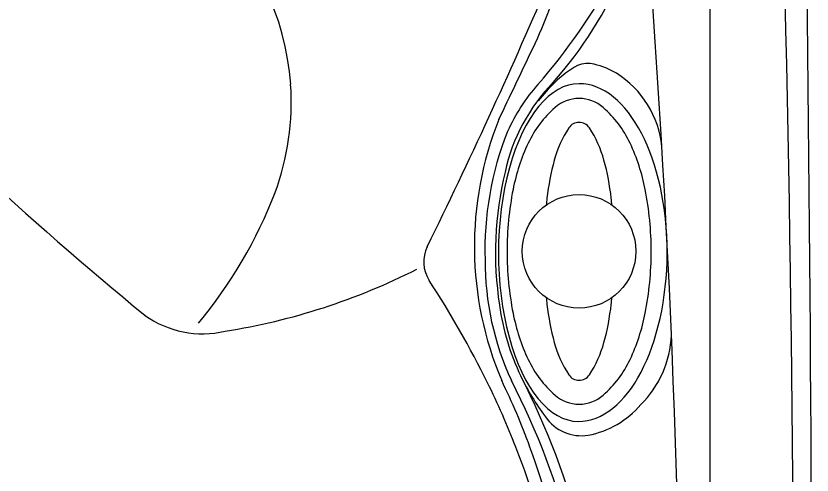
# Model space of a CAD drawing. Extents: x 649 to 723, y 631 to 778.
# Drawn here: x 700.45 to 723.2, y 700.8 to 713.91 of the extents above; entities that cross this region are included whole.
import ezdxf

# ---------------------------------------------------------------- set-up
doc = ezdxf.new("R2010")
doc.units = 0
doc.header["$MEASUREMENT"] = 0
doc.layers.add('1', color=4, linetype='Continuous')
doc.layers.add('SPA', color=2, linetype='Continuous')

# ---------------------------------------------------------------- blocks, each defined once
blk = doc.blocks.new('speaker_cover')
at = {"layer": '1'}
blk.add_lwpolyline([(132.406, 82.479, 0.182123), (131.717, 82.22, 0.10272), (130.95, 81.201, 0.06203), (130.518, 79.884, 0.048276), (130.346, 78.114, 0.048276), (130.518, 76.344, 0.06203), (130.95, 75.027, 0.10272), (131.717, 74.008, 0.182123), (132.406, 73.749, 0.182123), (133.094, 74.008, 0.10272), (133.862, 75.027, 0.06203), (134.293, 76.344, 0.048276), (134.465, 78.114, 0.048276), (134.293, 79.884, 0.06203), (133.862, 81.201, 0.10272), (133.094, 82.22, 0.182123)], format="xyb", close=True, dxfattribs=at)
at = {"layer": '1', "color": 3}
for points in [[(132.406, 81.797, 0.252394), (132.111, 81.638, 0.079125), (131.696, 80.718, 0.038428), (131.487, 79.628, 0.003572), (131.467, 79.436, 0.028106)], [(133.344, 79.436, 0.003572), (133.324, 79.628, 0.038428), (133.115, 80.718, 0.079125), (132.7, 81.638, 0.252394), (132.406, 81.797, 0.252394)], [(131.467, 76.792, 0.003572), (131.487, 76.6, 0.038428), (131.696, 75.51, 0.079125), (132.111, 74.59, 0.252394), (132.406, 74.431, 0.252394), (132.7, 74.59, 0.079125), (133.115, 75.51, 0.038428), (133.324, 76.6, 0.003572), (133.344, 76.792, 0.028106)]]:
    blk.add_lwpolyline(points, format="xyb", dxfattribs=at)
at = {"layer": '1'}
blk.add_circle((132.406, 78.114), 1.622, dxfattribs=at)
blk = doc.blocks.new('2010PRODIGY')
at = {"layer": '1', "color": 3}
blk.add_line((71.26, 74.881), (71.26, 12.056), dxfattribs=at)
at = {"layer": '1'}
for centre, radius, start, end in [((-1912.464, 43.471), 1986.647, 359.094105, 0.91686), ((51.871, 63.982), 7.434, 3.9677, 90.8744), ((-257.093, 43.469), 327.551, 354.94783, 4.81927), ((-76.997, 128.795), 156.219, 333.8148, 336.81886), ((122.135, 139.611), 105.675, 223.57039, 230.63947), ((51.837, 63.99), 7.467, 339.7571, 3.8959), ((46.341, 66.24), 13.404, 320.3012, 338.8604), ((64.056, 59.426), 0.969, 153.4322, 213.3055), ((54.513, 75.777), 18.559, 278.9993, 296.8197), ((40.194, 43.825), 27.541, 26.1771, 33.1718), ((56.77, 60.205), 2.833, 234.2583, 283.1727)]:
    blk.add_arc(centre, radius, start, end, dxfattribs=at)
at = {"layer": '1', "color": 3}
for centre, radius, start, end in [((-959.461, 43.468), 1033.145, 358.25791, 1.74209), ((56.279, 70.413), 11.061, 333.7635, 346.6367), ((52.937, 76.184), 17.794, 318.9275, 331.3318), ((57.846, 72.448), 11.929, 318.5553, 336.7103), ((-197.112, 189.666), 291.11, 334.31445, 334.75772), ((67.771, 64.365), 0.728, 75.0393, 113.2421), ((67.505, 63.038), 2.08, 58.4269, 77.3964), ((68.822, 62.565), 2.808, 118.4712, 135.1578), ((67.107, 62.438), 2.8, 5.7844, 57.9234), ((70.61, 60.849), 5.323, 135.91, 167.601), ((70.226, 61.041), 5.19, 138.296, 156.0545), ((72.086, 59.231), 7.474, 134.6764, 140.0922), ((74.307, 59.865), 9.772, 158.2235, 203.0481), ((73.923, 59.779), 9.087, 158.245, 181.8797), ((74.922, 59.69), 9.785, 166.3951, 188.8275), ((72.946, 59.447), 8.105, 179.7556, 204.8954), ((71.748, 59.045), 6.551, 187.5109, 206.1251), ((67.223, 57.45), 2.944, 314.5183, 357.6931), ((42.522, 44.994), 24.936, 21.506, 26.1272), ((47.009, 47.144), 20.353, 20.0894, 25.9135), ((46.232, 46.077), 21.772, 1.5189, 27.2154), ((71.853, 58.985), 6.62, 205.2622, 216.9569), ((46.085, 46.045), 22.217, 1.5312, 27.083), ((67.304, 57.033), 2.601, 280.7211, 319.6819), ((67.591, 55.707), 1.244, 214.3309, 279.1158), ((46.223, 46.427), 20.967, 0.6213, 21.5691), ((44.096, 46.217), 23.408, 1.0713, 19.7721)]:
    blk.add_arc(centre, radius, start, end, dxfattribs=at)
for ratio, start_param, end_param in [(0.475201, 0, 3.141593), (0.524345, 3.141593, 6.283185)]:
    blk.add_ellipse((67.514, 59.691), major_axis=(0.01, 4.823), ratio=ratio, start_param=start_param, end_param=end_param, dxfattribs=at)
at = {"layer": 'SPA', "color": 1, "rotation": 180}
blk.add_blockref('speaker_cover', (199.933, 137.841), dxfattribs=at)

msp = doc.modelspace()

# ---------------------------------------------------------------- block references
at = {"layer": '1'}
msp.add_blockref('2010PRODIGY', (649.013, 647.46), dxfattribs=at)

doc.saveas('drawing.dxf')
